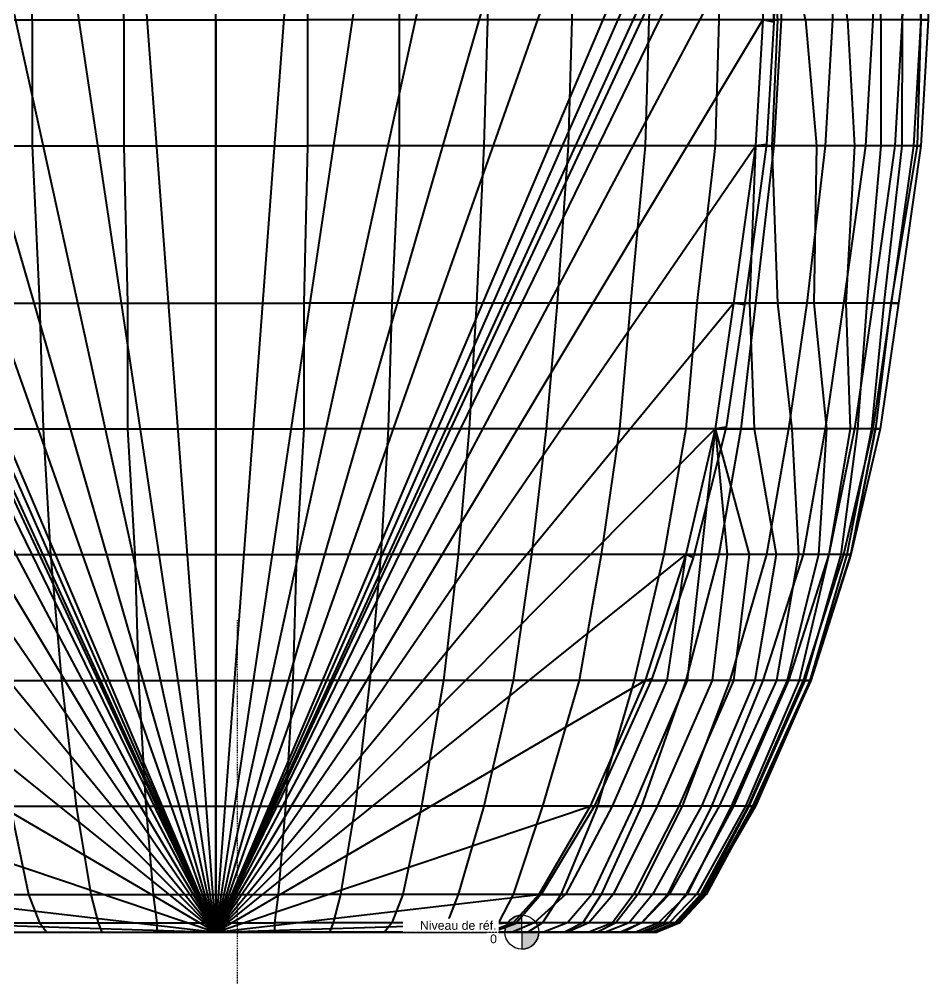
# Model space of a CAD drawing. Header units: millimetres. Extents: x -5360 to 5054, y -366 to 9906.
# Drawn here: x -1547 to 4927, y -366 to 6478 of the extents above; entities that cross this region are included whole.
import ezdxf

# ---------------------------------------------------------------- set-up
doc = ezdxf.new("R2010")
doc.units = ezdxf.units.MM
doc.linetypes.add('Alignement de la ligne', pattern=[11.999999, 6, -6])
doc.linetypes.add('Tiret point', pattern=[23.999999, 12, -6, 0, -6])
for name, color, linetype, lineweight in [('A-----NPP', 1, 'Continuous', 40), ('A-FLORLEM', 6, 'Continuous', 30), ('G-----NPP', 5, 'Alignement de la ligne', 30)]:
    doc.layers.add(name, color=color, linetype=linetype, lineweight=lineweight)

# ---------------------------------------------------------------- blocks, each defined once
blk = doc.blocks.new('VIL01002-3D_dwg-2024-Avant')
at = {"layer": 'A-----NPP'}
for p, q in [((-4060.9, 7366), (-153.2, 0)), ((-153.2, 0), (-3735.3, 7366)), ((-153.2, 0), (-3592, 7366)), ((-153.2, 0), (-3524.1, 7366)), ((-153.2, 0), (-3399.5, 7366)), ((-153.2, 0), (-3279.4, 7366)), ((-153.2, 0), (-2752.3, 7366)), ((-153.2, 0), (-2280.3, 7366)), ((-153.2, 0), (-1768.2, 7366)), ((-1455.8, 6473.1), (-1455.8, 7366)), ((-153.2, 0), (-1257.7, 7366)), ((-804.5, 6473.1), (-804.5, 7366)), ((-153.2, 0), (-704.6, 7366)), ((-153.2, 6473.1), (-153.2, 7366)), ((-153.2, 0), (-153.2, 7366)), ((-153.2, 0), (3754.4, 7366)), ((-153.2, 0), (3428.8, 7366)), ((-153.2, 0), (3285.5, 7366)), ((-153.2, 0), (3217.6, 7366)), ((-153.2, 0), (3093, 7366)), ((-153.2, 0), (2972.9, 7366)), ((-153.2, 0), (2445.8, 7366)), ((-153.2, 0), (1973.8, 7366)), ((-153.2, 0), (1461.7, 7366)), ((-153.2, 0), (951.2, 7366)), ((-153.2, 0), (398.1, 7366)), ((498, 7366), (498, 6473.1)), ((1149.3, 7366), (1149.3, 6473.1)), ((1774.5, 7366), (1774.5, 6473.1)), ((2373.7, 7366), (2373.7, 6473.1)), ((2946.9, 7366), (2920.8, 6473.1)), ((3441.8, 7366), (3415.8, 6473.1)), ((3754.4, 7366), (3728.4, 6473.1)), ((3754.4, 7366), (3728.4, 6473.1)), ((3754.4, 7366), (3806.5, 6458.3)), ((3754.4, 7366), (3832.2, 6473.1)), ((3832.6, 7361.3), (3806.5, 6458.3)), ((3858.7, 7366), (3858.7, 6473.1)), ((4030.7, 6473.1), (3858.7, 7366)), ((4249.4, 7366), (4223.4, 6473.1)), ((4328.4, 6473.1), (4249.4, 7366)), ((4536, 7366), (4509.9, 6473.1)), ((4566.6, 6473.1), (4536, 7366)), ((4744.4, 7366), (4718.3, 6473.1)), ((4718.3, 6473.1), (4744.4, 7366)), ((4874.7, 7366), (4848.6, 6473.1)), ((4848.6, 6473.1), (4874.7, 7366)), ((4926.8, 7366), (4900.7, 6473.1)), ((-4034.9, 6473.1), (-153.2, 0)), ((-2081, 6473.1), (-1455.8, 6473.1)), ((-1455.8, 6473.1), (-804.5, 6473.1)), ((-1455.8, 6473.1), (-1455.8, 5580.3)), ((-804.5, 6473.1), (-153.2, 6473.1)), ((-804.5, 6473.1), (-804.5, 5580.3)), ((-153.2, 6473.1), (-153.2, 5580.3)), ((-153.2, 6473.1), (498, 6473.1)), ((-153.2, 0), (3728.4, 6473.1)), ((1149.3, 6473.1), (498, 6473.1)), ((498, 6473.1), (498, 5580.3)), ((1774.5, 6473.1), (1149.3, 6473.1)), ((1149.3, 6473.1), (1149.3, 5580.3)), ((1774.5, 6473.1), (1748.5, 5580.3)), ((2373.7, 6473.1), (1774.5, 6473.1)), ((2373.7, 6473.1), (2347.7, 5580.3)), ((2920.8, 6473.1), (2373.7, 6473.1)), ((2920.8, 6473.1), (2894.8, 5580.3)), ((3415.8, 6473.1), (2920.8, 6473.1)), ((3415.8, 6473.1), (3389.7, 5580.3)), ((3858.7, 6473.1), (3415.8, 6473.1)), ((3728.4, 6473.1), (3676.3, 5580.3)), ((3728.4, 6473.1), (3676.3, 5580.3)), ((3806.5, 6458.3), (3728.4, 6473.1)), ((3806.5, 6458.3), (3728.4, 6473.1)), ((3728.4, 6473.1), (3832.2, 6473.1)), ((3806.5, 6458.3), (3754.4, 5588.8)), ((3832.2, 6473.1), (3792.5, 5580.3)), ((3858.7, 6473.1), (3806.5, 5580.3)), ((4030.7, 6473.1), (3832.2, 6473.1)), ((4223.4, 6473.1), (3858.7, 6473.1)), ((4328.4, 6473.1), (4030.7, 6473.1)), ((4030.7, 6473.1), (4110.1, 5580.3)), ((4223.4, 6473.1), (4171.3, 5580.3)), ((4509.9, 6473.1), (4223.4, 6473.1)), ((4566.6, 6473.1), (4328.4, 6473.1)), ((4328.4, 6473.1), (4378, 5580.3)), ((4509.9, 6473.1), (4457.8, 5580.3)), ((4718.3, 6473.1), (4509.9, 6473.1)), ((4718.3, 6473.1), (4566.6, 6473.1)), ((4566.6, 6473.1), (4566.6, 5580.3)), ((4718.3, 6473.1), (4666.3, 5580.3)), ((4718.3, 6473.1), (4715.5, 5580.3)), ((4848.6, 6473.1), (4718.3, 6473.1)), ((4848.6, 6473.1), (4718.3, 6473.1)), ((4848.6, 6473.1), (4796.5, 5580.3)), ((4848.6, 6473.1), (4824.7, 5580.3)), ((4900.7, 6473.1), (4848.6, 5580.3)), ((4848.6, 6473.1), (4900.7, 6473.1)), ((4900.7, 6473.1), (4848.6, 6473.1)), ((-3982.8, 5580.3), (-153.2, 0)), ((-2055, 5580.3), (-1455.8, 5580.3)), ((-1455.8, 5580.3), (-804.5, 5580.3)), ((-1455.8, 5580.3), (-1403.7, 4464.3)), ((-804.5, 5580.3), (-153.2, 5580.3)), ((-804.5, 5580.3), (-778.5, 4464.3)), ((-153.2, 5580.3), (-153.2, 4464.3)), ((-153.2, 5580.3), (498, 5580.3)), ((-153.2, 0), (3676.3, 5580.3)), ((498, 5580.3), (472, 4464.3)), ((1149.3, 5580.3), (498, 5580.3)), ((1149.3, 5580.3), (1097.2, 4464.3)), ((1748.5, 5580.3), (1149.3, 5580.3)), ((1748.5, 5580.3), (1696.4, 4464.3)), ((2347.7, 5580.3), (1748.5, 5580.3)), ((2347.7, 5580.3), (2269.5, 4464.3)), ((2894.8, 5580.3), (2347.7, 5580.3)), ((2894.8, 5580.3), (2790.5, 4464.3)), ((3389.7, 5580.3), (2894.8, 5580.3)), ((3389.7, 5580.3), (3259.5, 4464.3)), ((3806.5, 5580.3), (3389.7, 5580.3)), ((3676.3, 5580.3), (3520, 4464.3)), ((3676.3, 5580.3), (3520, 4464.3)), ((3754.4, 5588.8), (3598.1, 4451.7)), ((3676.3, 5580.3), (3633.5, 4464.3)), ((3754.4, 5588.8), (3676.3, 5580.3)), ((3754.4, 5588.8), (3676.3, 5580.3)), ((3806.5, 5580.3), (3676.3, 4464.3)), ((3676.3, 5580.3), (3792.5, 5580.3)), ((4110.1, 5580.3), (3792.5, 5580.3)), ((3792.5, 5580.3), (3832.2, 4464.3)), ((4171.3, 5580.3), (3806.5, 5580.3)), ((4171.3, 5580.3), (4041, 4464.3)), ((4110.1, 5580.3), (4090.2, 4464.3)), ((4378, 5580.3), (4110.1, 5580.3)), ((4457.8, 5580.3), (4171.3, 5580.3)), ((4457.8, 5580.3), (4301.5, 4464.3)), ((4378, 5580.3), (4318.5, 4464.3)), ((4566.6, 5580.3), (4378, 5580.3)), ((4666.3, 5580.3), (4457.8, 5580.3)), ((4566.6, 5580.3), (4467.4, 4464.3)), ((4666.3, 5580.3), (4509.9, 4464.3)), ((4715.5, 5580.3), (4566.6, 5580.3)), ((4715.5, 5580.3), (4586.5, 4464.3)), ((4824.7, 5580.3), (4636.1, 4464.3)), ((4796.5, 5580.3), (4640.2, 4464.3)), ((4796.5, 5580.3), (4666.3, 5580.3)), ((4848.6, 5580.3), (4692.3, 4464.3)), ((4824.7, 5580.3), (4715.5, 5580.3)), ((4796.5, 5580.3), (4848.6, 5580.3)), ((4848.6, 5580.3), (4824.7, 5580.3)), ((-3826.5, 4464.3), (-153.2, 0)), ((-2002.9, 4464.3), (-1403.7, 4464.3)), ((-1403.7, 4464.3), (-778.5, 4464.3)), ((-1403.7, 4464.3), (-1377.7, 3571.4)), ((-778.5, 4464.3), (-153.2, 4464.3)), ((-778.5, 4464.3), (-778.5, 3571.4)), ((-153.2, 4464.3), (-153.2, 3571.4)), ((-153.2, 4464.3), (472, 4464.3)), ((-153.2, 0), (3520, 4464.3)), ((1097.2, 4464.3), (472, 4464.3)), ((472, 4464.3), (472, 3571.4)), ((1097.2, 4464.3), (1071.2, 3571.4)), ((1696.4, 4464.3), (1097.2, 4464.3)), ((1696.4, 4464.3), (1644.3, 3571.4)), ((2269.5, 4464.3), (1696.4, 4464.3)), ((2269.5, 4464.3), (2191.4, 3571.4)), ((2790.5, 4464.3), (2269.5, 4464.3)), ((2790.5, 4464.3), (2712.4, 3571.4)), ((3259.5, 4464.3), (2790.5, 4464.3)), ((3259.5, 4464.3), (3181.3, 3571.4)), ((3676.3, 4464.3), (3259.5, 4464.3)), ((3520, 4464.3), (3389.7, 3571.4)), ((3520, 4464.3), (3389.7, 3571.4)), ((3598.1, 4451.7), (3467.9, 3582.1)), ((3598.1, 4451.7), (3520, 4464.3)), ((3598.1, 4451.7), (3520, 4464.3)), ((3520, 4464.3), (3633.5, 4464.3)), ((3676.3, 4464.3), (3572.1, 3571.4)), ((3832.2, 4464.3), (3633.5, 4464.3)), ((3633.5, 4464.3), (3666.3, 3571.4)), ((4041, 4464.3), (3676.3, 4464.3)), ((4090.2, 4464.3), (3832.2, 4464.3)), ((3832.2, 4464.3), (3933.9, 3571.4)), ((4041, 4464.3), (3910.8, 3571.4)), ((4301.5, 4464.3), (4041, 4464.3)), ((4318.5, 4464.3), (4090.2, 4464.3)), ((4090.2, 4464.3), (4179.7, 3571.4)), ((4301.5, 4464.3), (4171.3, 3571.4)), ((4509.9, 4464.3), (4301.5, 4464.3)), ((4467.4, 4464.3), (4318.5, 4464.3)), ((4318.5, 4464.3), (4349, 3571.4)), ((4509.9, 4464.3), (4379.7, 3571.4)), ((4467.4, 4464.3), (4399.2, 3571.4)), ((4586.5, 4464.3), (4467.4, 4464.3)), ((4586.5, 4464.3), (4500.5, 3571.4)), ((4640.2, 4464.3), (4509.9, 4464.3)), ((4640.2, 4464.3), (4509.9, 3571.4)), ((4636.1, 4464.3), (4526.9, 3571.4)), ((4692.3, 4464.3), (4562, 3571.4)), ((4636.1, 4464.3), (4586.5, 4464.3)), ((4692.3, 4464.3), (4636.1, 4464.3)), ((4640.2, 4464.3), (4692.3, 4464.3)), ((-3696.2, 3571.4), (-153.2, 0)), ((-1950.8, 3571.4), (-1377.7, 3571.4)), ((-1377.7, 3571.4), (-778.5, 3571.4)), ((-1377.7, 3571.4), (-1325.6, 2678.6)), ((-778.5, 3571.4), (-153.2, 3571.4)), ((-778.5, 3571.4), (-726.4, 2678.6)), ((-153.2, 3571.4), (-153.2, 2678.6)), ((-153.2, 3571.4), (472, 3571.4)), ((-153.2, 0), (3389.7, 3571.4)), ((472, 3571.4), (419.9, 2678.6)), ((1071.2, 3571.4), (472, 3571.4)), ((1071.2, 3571.4), (1019.1, 2678.6)), ((1644.3, 3571.4), (1071.2, 3571.4)), ((1644.3, 3571.4), (1566.1, 2678.6)), ((2191.4, 3571.4), (1644.3, 3571.4)), ((2191.4, 3571.4), (2087.2, 2678.6)), ((2712.4, 3571.4), (2191.4, 3571.4)), ((2712.4, 3571.4), (2582.1, 2678.6)), ((3181.3, 3571.4), (2712.4, 3571.4)), ((3181.3, 3571.4), (3025, 2678.6)), ((3389.7, 3571.4), (3181.3, 2678.6)), ((3572.1, 3571.4), (3181.3, 3571.4)), ((3389.7, 3571.4), (3181.3, 2678.6)), ((3467.9, 3582.1), (3234.4, 2656.8)), ((3389.7, 3571.4), (3290.3, 2678.6)), ((3467.9, 3582.1), (3389.7, 3571.4)), ((3467.9, 3582.1), (3389.7, 3571.4)), ((3389.7, 3571.4), (3666.3, 3571.4)), ((3389.7, 3571.4), (3632.5, 2678.6)), ((3389.7, 3571.4), (3476.2, 2678.6)), ((3572.1, 3571.4), (3415.8, 2678.6)), ((3910.8, 3571.4), (3572.1, 3571.4)), ((3933.9, 3571.4), (3666.3, 3571.4)), ((3666.3, 3571.4), (3822.6, 2678.6)), ((3910.8, 3571.4), (3754.4, 2678.6)), ((4171.3, 3571.4), (3910.8, 3571.4)), ((4179.7, 3571.4), (3933.9, 3571.4)), ((3933.9, 3571.4), (3980.5, 2678.6)), ((4171.3, 3571.4), (4015, 2678.6)), ((4179.7, 3571.4), (4124, 2678.6)), ((4379.7, 3571.4), (4171.3, 3571.4)), ((4349, 3571.4), (4179.7, 3571.4)), ((4349, 3571.4), (4195.8, 2678.6)), ((4379.7, 3571.4), (4197.3, 2678.6)), ((4399.2, 3571.4), (4281.9, 2678.6)), ((4509.9, 3571.4), (4301.5, 2678.6)), ((4500.5, 3571.4), (4324.9, 2678.6)), ((4399.2, 3571.4), (4349, 3571.4)), ((4562, 3571.4), (4353.6, 2678.6)), ((4353.6, 2678.6), (4526.9, 3571.4)), ((4526.9, 3571.4), (4353.6, 2678.6)), ((4509.9, 3571.4), (4379.7, 3571.4)), ((4500.5, 3571.4), (4399.2, 3571.4)), ((4526.9, 3571.4), (4500.5, 3571.4)), ((4509.9, 3571.4), (4562, 3571.4)), ((4562, 3571.4), (4526.9, 3571.4)), ((-3487.8, 2678.6), (-153.2, 0)), ((-1872.6, 2678.6), (-1325.6, 2678.6)), ((-1325.6, 2678.6), (-726.4, 2678.6)), ((-1325.6, 2678.6), (-1247.4, 1785.7)), ((-726.4, 2678.6), (-153.2, 2678.6)), ((-726.4, 2678.6), (-700.3, 1785.7)), ((-153.2, 2678.6), (-153.2, 1785.7)), ((-153.2, 2678.6), (419.9, 2678.6)), ((-153.2, 0), (3181.3, 2678.6)), ((419.9, 2678.6), (393.8, 1785.7)), ((1019.1, 2678.6), (419.9, 2678.6)), ((1019.1, 2678.6), (940.9, 1785.7)), ((1566.1, 2678.6), (1019.1, 2678.6)), ((1566.1, 2678.6), (1461.9, 1785.7)), ((2087.2, 2678.6), (1566.1, 2678.6)), ((2087.2, 2678.6), (1956.9, 1785.7)), ((2582.1, 2678.6), (2087.2, 2678.6)), ((2582.1, 2678.6), (2425.8, 1785.7)), ((3025, 2678.6), (2582.1, 2678.6)), ((3025, 2678.6), (2816.6, 1785.7)), ((3181.3, 2678.6), (2894.8, 1785.7)), ((3181.3, 2678.6), (2894.8, 1785.7)), ((3415.8, 2678.6), (3025, 2678.6)), ((3181.3, 2678.6), (3047.5, 1785.7)), ((3415.8, 2678.6), (3181.3, 1785.7)), ((3234.4, 2656.8), (3181.3, 2678.6)), ((3234.4, 2656.8), (3181.3, 2678.6)), ((3181.3, 2678.6), (3290.3, 2678.6)), ((3290.3, 2678.6), (3191.1, 1785.7)), ((3476.2, 2678.6), (3290.3, 2678.6)), ((3476.2, 2678.6), (3368.5, 1785.7)), ((3754.4, 2678.6), (3415.8, 2678.6)), ((3632.5, 2678.6), (3476.2, 2678.6)), ((3754.4, 2678.6), (3493.9, 1785.7)), ((3632.5, 2678.6), (3520.6, 1785.7)), ((3822.6, 2678.6), (3632.5, 2678.6)), ((3822.6, 2678.6), (3672.6, 1785.7)), ((4015, 2678.6), (3728.4, 1785.7)), ((4015, 2678.6), (3754.4, 2678.6)), ((3980.5, 2678.6), (3822.6, 2678.6)), ((3980.5, 2678.6), (3824.7, 1785.7)), ((4124, 2678.6), (3900.7, 1785.7)), ((4197.3, 2678.6), (3910.8, 1785.7)), ((4124, 2678.6), (3980.5, 2678.6)), ((4195.8, 2678.6), (3985.2, 1785.7)), ((4301.5, 2678.6), (4015, 1785.7)), ((4197.3, 2678.6), (4015, 2678.6)), ((4281.9, 2678.6), (4027.4, 1785.7)), ((4324.9, 2678.6), (4061.2, 1785.7)), ((4353.6, 2678.6), (4067.1, 1785.7)), ((4067.1, 1785.7), (4353.6, 2678.6)), ((4353.6, 2678.6), (4069.7, 1785.7)), ((4195.8, 2678.6), (4124, 2678.6)), ((4281.9, 2678.6), (4195.8, 2678.6)), ((4301.5, 2678.6), (4197.3, 2678.6)), ((4324.9, 2678.6), (4281.9, 2678.6)), ((4301.5, 2678.6), (4353.6, 2678.6)), ((4353.6, 2678.6), (4324.9, 2678.6)), ((4353.6, 2678.6), (4353.6, 2678.6)), ((3234.4, 2656.8), (2941.3, 1798.4)), ((-3201.2, 1785.7), (-153.2, 0)), ((-1768.4, 1785.7), (-1247.4, 1785.7)), ((-1247.4, 1785.7), (-700.3, 1785.7)), ((-1247.4, 1785.7), (-1143.2, 892.8)), ((-700.3, 1785.7), (-153.2, 1785.7)), ((-700.3, 1785.7), (-648.2, 892.8)), ((-153.2, 1785.7), (-153.2, 892.8)), ((-153.2, 1785.7), (393.8, 1785.7)), ((-153.2, 0), (2894.8, 1785.7)), ((393.8, 1785.7), (341.7, 892.8)), ((940.9, 1785.7), (393.8, 1785.7)), ((940.9, 1785.7), (836.7, 892.8)), ((1461.9, 1785.7), (940.9, 1785.7)), ((1461.9, 1785.7), (1305.6, 892.8)), ((1956.9, 1785.7), (1461.9, 1785.7)), ((1956.9, 1785.7), (1748.5, 892.8)), ((2425.8, 1785.7), (1956.9, 1785.7)), ((2425.8, 1785.7), (2165.3, 892.8)), ((2816.6, 1785.7), (2425.8, 1785.7)), ((2894.8, 1785.7), (2504, 892.8)), ((2894.8, 1785.7), (2504, 892.8)), ((2941.3, 1798.4), (2533.5, 895.4)), ((2816.6, 1785.7), (2556.1, 892.8)), ((3047.5, 1785.7), (2658.8, 892.8)), ((3191.1, 1785.7), (2810.9, 892.8)), ((3181.3, 1785.7), (2816.6, 1785.7)), ((3181.3, 1785.7), (2868.7, 892.8)), ((2941.3, 1798.4), (2894.8, 1785.7)), ((2941.3, 1798.4), (2894.8, 1785.7)), ((2894.8, 1785.7), (3047.5, 1785.7)), ((3368.5, 1785.7), (2979.9, 892.8)), ((3191.1, 1785.7), (3047.5, 1785.7)), ((3520.6, 1785.7), (3131.9, 892.8)), ((3493.9, 1785.7), (3155.3, 892.8)), ((3493.9, 1785.7), (3181.3, 1785.7)), ((3368.5, 1785.7), (3191.1, 1785.7)), ((3672.6, 1785.7), (3292.4, 892.8)), ((3728.4, 1785.7), (3363.7, 892.8)), ((3520.6, 1785.7), (3368.5, 1785.7)), ((3824.7, 1785.7), (3419.2, 892.8)), ((3728.4, 1785.7), (3493.9, 1785.7)), ((3900.7, 1785.7), (3503.7, 892.8)), ((3910.8, 1785.7), (3520, 892.8)), ((3672.6, 1785.7), (3520.6, 1785.7)), ((3985.2, 1785.7), (3605, 892.8)), ((4015, 1785.7), (3624.2, 892.8)), ((4027.4, 1785.7), (3630.4, 892.8)), ((4061.2, 1785.7), (3655.7, 892.8)), ((4069.7, 1785.7), (3664.2, 892.8)), ((3824.7, 1785.7), (3672.6, 1785.7)), ((3676.3, 892.8), (4069.7, 1785.7)), ((4067.1, 1785.7), (3676.3, 892.8)), ((3910.8, 1785.7), (3728.4, 1785.7)), ((3900.7, 1785.7), (3824.7, 1785.7)), ((3985.2, 1785.7), (3900.7, 1785.7)), ((4015, 1785.7), (3910.8, 1785.7)), ((4027.4, 1785.7), (3985.2, 1785.7)), ((4015, 1785.7), (4067.1, 1785.7)), ((4061.2, 1785.7), (4027.4, 1785.7)), ((4069.7, 1785.7), (4061.2, 1785.7)), ((4067.1, 1785.7), (4069.7, 1785.7)), ((-2810.5, 892.8), (-153.2, 0)), ((-1612.1, 892.8), (-1143.2, 892.8)), ((-1612.1, 892.8), (-1481.9, 267.9)), ((-1143.2, 892.8), (-648.2, 892.8)), ((-1143.2, 892.8), (-1039, 267.9)), ((-648.2, 892.8), (-153.2, 892.8)), ((-648.2, 892.8), (-596.1, 267.9)), ((-153.2, 892.8), (-153.2, 267.9)), ((-153.2, 892.8), (341.7, 892.8)), ((-153.2, 0), (2504, 892.8)), ((341.7, 892.8), (289.6, 267.9)), ((836.7, 892.8), (341.7, 892.8)), ((836.7, 892.8), (732.5, 267.9)), ((1305.6, 892.8), (836.7, 892.8)), ((1305.6, 892.8), (1175.4, 267.9)), ((1748.5, 892.8), (1305.6, 892.8)), ((1748.5, 892.8), (1566.1, 267.9)), ((2165.3, 892.8), (1748.5, 892.8)), ((2165.3, 892.8), (1956.9, 267.9)), ((2504, 892.8), (2139.3, 267.9)), ((2504, 892.8), (2139.3, 267.9)), ((2533.5, 895.4), (2157.6, 271.1)), ((2556.1, 892.8), (2165.3, 892.8)), ((2556.1, 892.8), (2295.6, 267.9)), ((2658.8, 892.8), (2329.4, 267.9)), ((2533.5, 895.4), (2504, 892.8)), ((2533.5, 895.4), (2504, 892.8)), ((2504, 892.8), (2658.8, 892.8)), ((2810.9, 892.8), (2515.2, 267.9)), ((2868.7, 892.8), (2556.1, 892.8)), ((2868.7, 892.8), (2582.1, 267.9)), ((2810.9, 892.8), (2658.8, 892.8)), ((2979.9, 892.8), (2667.3, 267.9)), ((3131.9, 892.8), (2810.9, 267.9)), ((2979.9, 892.8), (2810.9, 892.8)), ((3155.3, 892.8), (2842.7, 267.9)), ((3155.3, 892.8), (2868.7, 892.8)), ((3292.4, 892.8), (2946.1, 267.9)), ((3131.9, 892.8), (2979.9, 892.8)), ((3363.7, 892.8), (3051.1, 267.9)), ((3419.2, 892.8), (3064.4, 267.9)), ((3292.4, 892.8), (3131.9, 892.8)), ((3363.7, 892.8), (3155.3, 892.8)), ((3520, 892.8), (3181.3, 267.9)), ((3503.7, 892.8), (3191.1, 267.9)), ((3605, 892.8), (3258.7, 267.9)), ((3624.2, 892.8), (3285.5, 267.9)), ((3419.2, 892.8), (3292.4, 892.8)), ((3630.4, 892.8), (3300.9, 267.9)), ((3655.7, 892.8), (3309.4, 267.9)), ((3676.3, 892.8), (3311.6, 267.9)), ((3311.6, 267.9), (3664.2, 892.8)), ((3664.2, 892.8), (3326.2, 267.9)), ((3520, 892.8), (3363.7, 892.8)), ((3503.7, 892.8), (3419.2, 892.8)), ((3605, 892.8), (3503.7, 892.8)), ((3624.2, 892.8), (3520, 892.8)), ((3630.4, 892.8), (3605, 892.8)), ((3624.2, 892.8), (3676.3, 892.8)), ((3655.7, 892.8), (3630.4, 892.8)), ((3664.2, 892.8), (3655.7, 892.8)), ((3676.3, 892.8), (3664.2, 892.8)), ((-2445.7, 267.9), (-153.2, 0)), ((-1872.6, 267.9), (-1481.9, 267.9)), ((-1481.9, 267.9), (-1039, 267.9)), ((-1481.9, 267.9), (-1403.7, 67)), ((-1039, 267.9), (-596.1, 267.9)), ((-1039, 267.9), (-986.9, 67)), ((-596.1, 267.9), (-153.2, 267.9)), ((-596.1, 267.9), (-570.1, 67)), ((-153.2, 267.9), (-153.2, 67)), ((-153.2, 267.9), (289.6, 267.9)), ((-153.2, 0), (2139.3, 267.9)), ((289.6, 267.9), (263.6, 67)), ((732.5, 267.9), (289.6, 267.9)), ((732.5, 267.9), (680.4, 67)), ((1175.4, 267.9), (732.5, 267.9)), ((1175.4, 267.9), (1097.2, 67)), ((1566.1, 267.9), (1175.4, 267.9)), ((1566.1, 267.9), (1488, 67)), ((1956.9, 267.9), (1566.1, 267.9)), ((1956.9, 267.9), (1852.7, 67)), ((2139.3, 267.9), (1956.9, 67)), ((2295.6, 267.9), (1956.9, 267.9)), ((2139.3, 267.9), (1956.9, 67)), ((2157.6, 271.1), (1972.8, 59.3)), ((2329.4, 267.9), (2105.5, 67)), ((2157.6, 271.1), (2139.3, 267.9)), ((2157.6, 271.1), (2139.3, 267.9)), ((2139.3, 267.9), (2329.4, 267.9)), ((2295.6, 267.9), (2165.3, 67)), ((2582.1, 267.9), (2295.6, 267.9)), ((2515.2, 267.9), (2329.4, 267.9)), ((2515.2, 267.9), (2342, 67)), ((2582.1, 267.9), (2451.9, 67)), ((2667.3, 267.9), (2494.1, 67)), ((2667.3, 267.9), (2515.2, 267.9)), ((2842.7, 267.9), (2582.1, 267.9)), ((2810.9, 267.9), (2663.1, 67)), ((2810.9, 267.9), (2667.3, 267.9)), ((2842.7, 267.9), (2686.3, 67)), ((2946.1, 267.9), (2781.3, 67)), ((2946.1, 267.9), (2810.9, 267.9)), ((3051.1, 267.9), (2842.7, 267.9)), ((3051.1, 267.9), (2868.7, 67)), ((3064.4, 267.9), (2870, 67)), ((3064.4, 267.9), (2946.1, 267.9)), ((3191.1, 267.9), (2988.3, 67)), ((3181.3, 267.9), (3025, 67)), ((3181.3, 267.9), (3051.1, 267.9)), ((3258.7, 267.9), (3064.4, 67)), ((3191.1, 267.9), (3064.4, 267.9)), ((3285.5, 267.9), (3103.2, 67)), ((3300.9, 267.9), (3106.6, 67)), ((3309.4, 267.9), (3123.5, 67)), ((3311.6, 267.9), (3129.2, 67)), ((3326.2, 267.9), (3140.4, 67)), ((3285.5, 267.9), (3181.3, 267.9)), ((3258.7, 267.9), (3191.1, 267.9)), ((3300.9, 267.9), (3258.7, 267.9)), ((3285.5, 267.9), (3311.6, 267.9)), ((3309.4, 267.9), (3300.9, 267.9)), ((3326.2, 267.9), (3309.4, 267.9)), ((3311.6, 267.9), (3326.2, 267.9)), ((-3286.4, 0), (-153.2, 0)), ((-3279.4, 0), (-153.2, 0)), ((-3269.5, 0), (-153.2, 0)), ((-3269.5, 0), (-153.2, 0)), ((-3253.3, 0), (-153.2, 0)), ((-3210.3, 0), (-153.2, 0)), ((-3175.2, 0), (-153.2, 0)), ((-3134.3, 0), (-153.2, 0)), ((-3044.9, 0), (-153.2, 0)), ((-3024.5, 0), (-153.2, 0)), ((-2918.9, 0), (-153.2, 0)), ((-2862.6, 0), (-153.2, 0)), ((-2800.6, 0), (-153.2, 0)), ((-2648.5, 0), (-153.2, 0)), ((-2628.1, 0), (-153.2, 0)), ((-2479.6, 0), (-153.2, 0)), ((-2367.6, 0), (-153.2, 0)), ((-2263.4, 67), (-153.2, 0)), ((-2259.9, 0), (-153.2, 0)), ((-2120, 0), (-153.2, 0)), ((-2107.1, 0), (-153.2, 0)), ((-2090.9, 0), (-153.2, 0)), ((-2055, 0), (-153.2, 0)), ((-1794.5, 67), (-1403.7, 67)), ((-1716.3, 0), (-1351.6, 0)), ((-1716.3, 0), (-153.2, 0)), ((-1403.7, 67), (-986.9, 67)), ((-1403.7, 67), (-1351.6, 0)), ((-1351.6, 0), (-960.8, 0)), ((-1351.6, 0), (-153.2, 0)), ((-986.9, 67), (-570.1, 67)), ((-986.9, 67), (-960.8, 0)), ((-960.8, 0), (-570.1, 0)), ((-960.8, 0), (-153.2, 0)), ((-570.1, 67), (-153.2, 67)), ((-570.1, 67), (-570.1, 0)), ((-570.1, 0), (-153.2, 0)), ((-570.1, 0), (-153.2, 0)), ((-153.2, 67), (-153.2, 0)), ((-153.2, 67), (263.6, 67)), ((-153.2, 0), (1956.9, 67)), ((-153.2, 0), (263.6, 0)), ((-153.2, 0), (1800.6, 0)), ((-153.2, 0), (-153.2, 0)), ((-153.2, 0), (2946.9, 0)), ((-153.2, 0), (2972.9, 0)), ((-153.2, 0), (2868.7, 0)), ((-153.2, 0), (2738.4, 0)), ((-153.2, 0), (2556.1, 0)), ((-153.2, 0), (2321.6, 0)), ((-153.2, 0), (2061.1, 0)), ((-153.2, 0), (1748.5, 0)), ((-153.2, 0), (1409.8, 0)), ((-153.2, 0), (1045.1, 0)), ((-153.2, 0), (654.3, 0)), ((-153.2, 0), (263.6, 0)), ((-153.2, 0), (1813.5, 0)), ((-153.2, 0), (1784.4, 0)), ((-153.2, 0), (2979.9, 0)), ((-153.2, 0), (2963, 0)), ((-153.2, 0), (2963, 0)), ((-153.2, 0), (2903.8, 0)), ((-153.2, 0), (2827.8, 0)), ((-153.2, 0), (2718, 0)), ((-153.2, 0), (2612.4, 0)), ((-153.2, 0), (2494.1, 0)), ((-153.2, 0), (2342, 0)), ((-153.2, 0), (2173.1, 0)), ((-153.2, 0), (1953.4, 0)), ((680.4, 67), (263.6, 67)), ((263.6, 67), (263.6, 0)), ((654.3, 0), (263.6, 0)), ((680.4, 67), (654.3, 0)), ((1045.1, 0), (654.3, 0)), ((1097.2, 67), (680.4, 67)), ((1097.2, 67), (1045.1, 0)), ((1409.8, 0), (1045.1, 0)), ((1488, 67), (1097.2, 67)), ((1488, 67), (1409.8, 0)), ((1748.5, 0), (1409.8, 0)), ((1852.7, 67), (1488, 67)), ((1852.7, 67), (1748.5, 0)), ((2061.1, 0), (1748.5, 0)), ((1956.9, 67), (1784.4, 0)), ((1813.5, 0), (1784.4, 0)), ((1784.4, 0), (1953.4, 0)), ((1956.9, 67), (1800.6, 0)), ((1813.5, 0), (1800.6, 0)), ((1972.8, 59.3), (1813.5, 0)), ((2165.3, 67), (1852.7, 67)), ((2105.5, 67), (1953.4, 0)), ((2173.1, 0), (1953.4, 0)), ((1972.8, 59.3), (1956.9, 67)), ((1972.8, 59.3), (1956.9, 67)), ((1956.9, 67), (2105.5, 67)), ((2165.3, 67), (2061.1, 0)), ((2321.6, 0), (2061.1, 0)), ((2342, 67), (2105.5, 67)), ((2451.9, 67), (2165.3, 67)), ((2342, 67), (2173.1, 0)), ((2342, 0), (2173.1, 0)), ((2451.9, 67), (2321.6, 0)), ((2556.1, 0), (2321.6, 0)), ((2494.1, 67), (2342, 67)), ((2494.1, 67), (2342, 0)), ((2494.1, 0), (2342, 0)), ((2686.3, 67), (2451.9, 67)), ((2663.1, 67), (2494.1, 67)), ((2663.1, 67), (2494.1, 0)), ((2612.4, 0), (2494.1, 0)), ((2686.3, 67), (2556.1, 0)), ((2738.4, 0), (2556.1, 0)), ((2781.3, 67), (2612.4, 0)), ((2718, 0), (2612.4, 0)), ((2781.3, 67), (2663.1, 67)), ((2868.7, 67), (2686.3, 67)), ((2870, 67), (2718, 0)), ((2827.8, 0), (2718, 0)), ((2868.7, 67), (2738.4, 0)), ((2868.7, 0), (2738.4, 0)), ((2870, 67), (2781.3, 67)), ((2988.3, 67), (2827.8, 0)), ((2903.8, 0), (2827.8, 0)), ((3025, 67), (2868.7, 67)), ((3025, 67), (2868.7, 0)), ((2946.9, 0), (2868.7, 0)), ((2988.3, 67), (2870, 67)), ((3064.4, 67), (2903.8, 0)), ((2963, 0), (2903.8, 0)), ((3103.2, 67), (2946.9, 0)), ((2946.9, 0), (2972.9, 0)), ((3106.6, 67), (2963, 0)), ((3106.6, 67), (2963, 0)), ((3123.5, 67), (2963, 0)), ((2979.9, 0), (2963, 0)), ((2963, 0), (2963, 0)), ((3129.2, 67), (2972.9, 0)), ((2972.9, 0), (2979.9, 0)), ((3140.4, 67), (2979.9, 0)), ((3064.4, 67), (2988.3, 67)), ((3103.2, 67), (3025, 67)), ((3106.6, 67), (3064.4, 67)), ((3103.2, 67), (3129.2, 67)), ((3123.5, 67), (3106.6, 67)), ((3140.4, 67), (3123.5, 67)), ((3129.2, 67), (3140.4, 67))]:
    blk.add_line(p, q, dxfattribs=at)
blk = doc.blocks.new('Niveau - 6 mm-913-Avant')
at = {"layer": 'A-FLORLEM'}
h = blk.add_hatch(color=256, dxfattribs=at)
edge = h.paths.add_edge_path(flags=0)
edge.add_line((2019, 0), (1899, 0))
edge.add_arc((2019, 0), 120, 90, 180, ccw=False)
edge.add_line((2019, 120), (2019, 0))
h = blk.add_hatch(color=256, dxfattribs=at)
edge = h.paths.add_edge_path(flags=0)
edge.add_line((2019, -120), (2019, 0))
edge.add_line((2019, 0), (2139, 0))
edge.add_arc((2019, 0), 120, 270, 360, ccw=False)
for p, q in [((2019, 0), (2019, 120)), ((1899, 0), (2019, 0)), ((2139, 0), (2019, 0)), ((2019, 0), (2019, -120))]:
    blk.add_line(p, q, dxfattribs=at)
blk.add_circle((2019, 0), 120, dxfattribs=at)
for start, end in [(90, 180), (270, 360)]:
    blk.add_arc((2019, 0), 120, start, end, dxfattribs=at)

msp = doc.modelspace()

# ---------------------------------------------------------------- linework, layer by layer
at = {"layer": 'G-----NPP'}
msp.add_line((0, 2214.3), (0, -366), dxfattribs=at)

# ---------------------------------------------------------------- block references
at = {"layer": 'A-----NPP'}
msp.add_blockref('VIL01002-3D_dwg-2024-Avant', (0, 0), dxfattribs=at)
at = {"layer": 'A-FLORLEM'}
msp.add_blockref('Niveau - 6 mm-913-Avant', (0, 0), dxfattribs=at)

# ---------------------------------------------------------------- next in the draw order: texts
at = {"layer": 'A-FLORLEM', "insert": (1838.9, 78.9), "char_height": 62.454, "width": 647.7, "attachment_point": 3, "line_spacing_factor": 0.938532, "bg_fill": 3, "box_fill_scale": 1.25, "bg_fill_color": 0, "bg_fill_transparency": 0}
msp.add_mtext('\\fArial|b0|i0|c0|p34|;Niveau de réf.', dxfattribs=at)

# ---------------------------------------------------------------- next in the draw order: texts
at = {"layer": 'A-FLORLEM', "insert": (1842, -16.5), "char_height": 62.454, "width": 57.912, "attachment_point": 3, "line_spacing_factor": 0.938532, "bg_fill": 3, "box_fill_scale": 1.25, "bg_fill_color": 0, "bg_fill_transparency": 0}
msp.add_mtext('\\fArial|b0|i0|c0|p34|;0', dxfattribs=at)

# ---------------------------------------------------------------- next in the draw order: linework, layer by layer
at = {"layer": 'A-FLORLEM', "linetype": 'Tiret point'}
msp.add_line((-1352, 0), (1899, 0), dxfattribs=at)
at = {"layer": 'G-----NPP'}
msp.add_line((-1506.5, 0), (1839.1, 0), dxfattribs=at)

doc.saveas('drawing.dxf')
